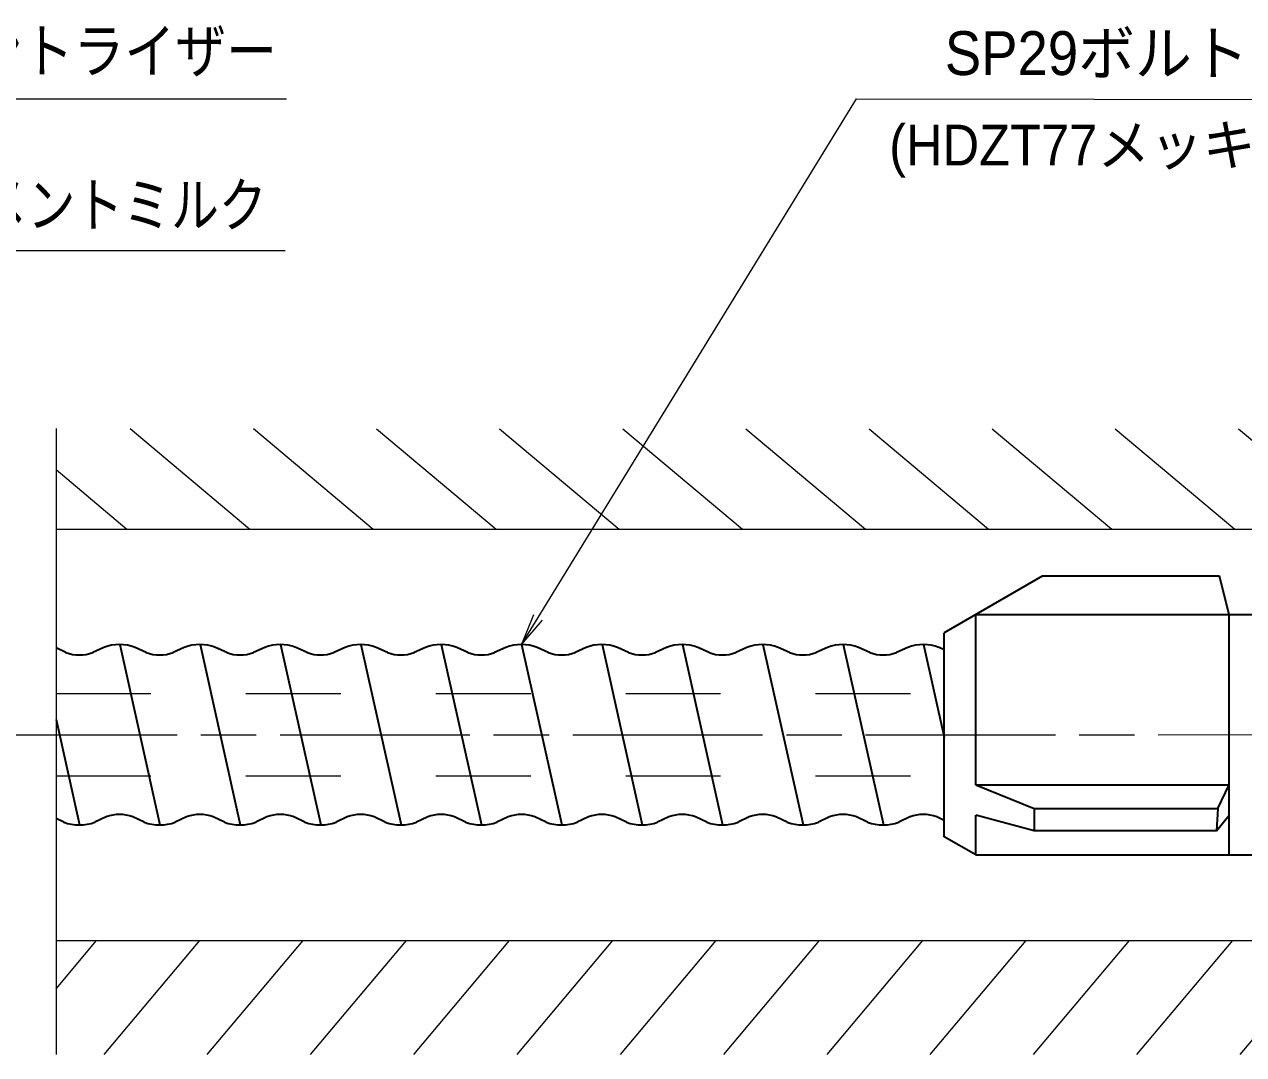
# Model space of a CAD drawing. Units: millimetres at full size, sheet at 1:2.5; details may follow other scales. Extents: x 2407 to 4087, y 1161 to 2364.
# Drawn here: x 3433 to 3625.6, y 1971.6 to 2134.3 of the extents above; entities that cross this region are included whole.
import ezdxf
from ezdxf.enums import TextEntityAlignment as Align

# ---------------------------------------------------------------- set-up
doc = ezdxf.new("R2010")
doc.units = ezdxf.units.MM
doc.header["$LTSCALE"] = 2.5
doc.linetypes.add('CHAIN', pattern=[18.5, 12, -1.5, 3.5, -1.5])
doc.linetypes.add('DASHED_SPACED', pattern=[12, 6, -6])
for name, color, linetype, lineweight in [('1外形線', 7, 'Continuous', 35), ('2細い実線', 3, 'Continuous', 20), ('3隠れ線', 2, 'DASHED_SPACED', 13), ('4中心線', 1, 'CHAIN', 15), ('6寸法線', 4, 'Continuous', 13)]:
    doc.layers.add(name, color=color, linetype=linetype, lineweight=lineweight)
doc.layers.add('9文字', color=7, linetype='Continuous')
doc.styles.add('ＭＳ Ｐゴシック', font='')
doc.styles.get('ＭＳ Ｐゴシック').set_extended_font_data('MS PGothic')

# ---------------------------------------------------------------- blocks, each defined once
blk = doc.blocks.new('open_arrow')
at = {"color": 0, "linetype": 'Continuous', "lineweight": -2}
blk.add_lwpolyline([(7.5, 1.25), (0, 0), (7.5, -1.25)], dxfattribs=at)

msp = doc.modelspace()

# ---------------------------------------------------------------- hatches: boundary and pattern name
at = {"layer": '2細い実線'}
h = msp.add_hatch(dxfattribs=at)
h.set_pattern_fill('USER', color=256, style=0, pattern_type=2)
h.set_pattern_definition([(140, (-1438.116, 2549.322), (-8.03485, -9.57556), [])])
h.paths.add_polyline_path([(3763.876, 2054.553), (3763.699, 2070.388), (3438.001, 2070.455), (3438.001, 2054.593)])
h = msp.add_hatch(dxfattribs=at)
h.set_pattern_fill('USER', color=256, style=0, pattern_type=2)
h.set_pattern_definition([(50, (-1438.116, 2549.322), (-9.57556, 8.03485), [])])
h.paths.add_polyline_path([(3438.001, 1989.593), (3438.001, 1971.572), (3764.631, 1971.565), (3764.172, 1989.618), (3755.412, 1989.617)])

# ---------------------------------------------------------------- linework, layer by layer
at = {"layer": '1外形線'}
for p, q in [((3593.81, 2047.155), (3578.33, 2038.217)), ((3621.83, 2047.155), (3593.81, 2047.155)), ((3623.33, 2041.104), (3621.83, 2047.155)), ((3583.33, 2041.104), (3627.33, 2041.104)), ((3583.33, 2014.191), (3583.33, 2041.104)), ((3623.33, 2003.104), (3623.33, 2041.104)), ((3578.33, 2005.99), (3578.33, 2038.217)), ((3448.063, 2036.347), (3454.413, 2007.847)), ((3460.763, 2036.347), (3467.113, 2007.847)), ((3473.463, 2036.347), (3479.813, 2007.847)), ((3486.163, 2036.347), (3492.513, 2007.847)), ((3498.863, 2036.347), (3505.213, 2007.847)), ((3511.563, 2036.347), (3517.913, 2007.847)), ((3524.263, 2036.347), (3530.613, 2007.847)), ((3536.963, 2036.347), (3543.313, 2007.847)), ((3549.663, 2036.347), (3556.013, 2007.847)), ((3562.363, 2036.347), (3568.713, 2007.847)), ((3575.063, 2036.347), (3578.326, 2021.705)), ((3439.565, 2035.082), (3438.001, 2035.804)), ((3439.565, 2035.082), (3438.001, 2035.804)), ((3439.565, 2035.082), (3438.001, 2035.804)), ((3439.565, 2035.082), (3438.001, 2035.804)), ((3445.563, 2035.898), (3443.794, 2035.082)), ((3445.563, 2035.898), (3443.794, 2035.082)), ((3445.563, 2035.898), (3443.794, 2035.082)), ((3452.265, 2035.082), (3450.496, 2035.898)), ((3452.265, 2035.082), (3450.496, 2035.898)), ((3452.265, 2035.082), (3450.496, 2035.898)), ((3452.265, 2035.082), (3450.496, 2035.898)), ((3458.263, 2035.898), (3456.494, 2035.082)), ((3458.263, 2035.898), (3456.494, 2035.082)), ((3458.263, 2035.898), (3456.494, 2035.082)), ((3464.965, 2035.082), (3463.196, 2035.898)), ((3464.965, 2035.082), (3463.196, 2035.898)), ((3464.965, 2035.082), (3463.196, 2035.898)), ((3464.965, 2035.082), (3463.196, 2035.898)), ((3470.963, 2035.898), (3469.194, 2035.082)), ((3470.963, 2035.898), (3469.194, 2035.082)), ((3470.963, 2035.898), (3469.194, 2035.082)), ((3477.665, 2035.082), (3475.896, 2035.898)), ((3477.665, 2035.082), (3475.896, 2035.898)), ((3477.665, 2035.082), (3475.896, 2035.898)), ((3477.665, 2035.082), (3475.896, 2035.898)), ((3483.663, 2035.898), (3481.894, 2035.082)), ((3483.663, 2035.898), (3481.894, 2035.082)), ((3483.663, 2035.898), (3481.894, 2035.082)), ((3490.365, 2035.082), (3488.596, 2035.898)), ((3490.365, 2035.082), (3488.596, 2035.898)), ((3490.365, 2035.082), (3488.596, 2035.898)), ((3490.365, 2035.082), (3488.596, 2035.898)), ((3496.363, 2035.898), (3494.594, 2035.082)), ((3496.363, 2035.898), (3494.594, 2035.082)), ((3496.363, 2035.898), (3494.594, 2035.082)), ((3503.065, 2035.082), (3501.296, 2035.898)), ((3503.065, 2035.082), (3501.296, 2035.898)), ((3503.065, 2035.082), (3501.296, 2035.898)), ((3503.065, 2035.082), (3501.296, 2035.898)), ((3509.063, 2035.898), (3507.294, 2035.082)), ((3509.063, 2035.898), (3507.294, 2035.082)), ((3509.063, 2035.898), (3507.294, 2035.082)), ((3515.765, 2035.082), (3513.996, 2035.898)), ((3515.765, 2035.082), (3513.996, 2035.898)), ((3515.765, 2035.082), (3513.996, 2035.898)), ((3515.765, 2035.082), (3513.996, 2035.898)), ((3521.763, 2035.898), (3519.994, 2035.082)), ((3521.763, 2035.898), (3519.994, 2035.082)), ((3521.763, 2035.898), (3519.994, 2035.082)), ((3528.465, 2035.082), (3526.696, 2035.898)), ((3528.465, 2035.082), (3526.696, 2035.898)), ((3528.465, 2035.082), (3526.696, 2035.898)), ((3528.465, 2035.082), (3526.696, 2035.898)), ((3534.463, 2035.898), (3532.694, 2035.082)), ((3534.463, 2035.898), (3532.694, 2035.082)), ((3534.463, 2035.898), (3532.694, 2035.082)), ((3541.165, 2035.082), (3539.396, 2035.898)), ((3541.165, 2035.082), (3539.396, 2035.898)), ((3541.165, 2035.082), (3539.396, 2035.898)), ((3547.163, 2035.898), (3545.394, 2035.082)), ((3547.163, 2035.898), (3545.394, 2035.082)), ((3553.865, 2035.082), (3552.097, 2035.898)), ((3559.863, 2035.898), (3558.094, 2035.082)), ((3566.565, 2035.082), (3564.797, 2035.898)), ((3572.563, 2035.898), (3570.794, 2035.082)), ((3578.33, 2035.514), (3577.497, 2035.898)), ((3438.001, 2024.507), (3441.713, 2007.847)), ((3583.33, 2014.191), (3623.33, 2014.191)), ((3583.33, 2014.191), (3592.518, 2010.436)), ((3621.562, 2010.436), (3623.33, 2014.191)), ((3445.915, 2009.112), (3444.146, 2008.296)), ((3451.913, 2008.296), (3450.144, 2009.112)), ((3458.615, 2009.112), (3456.846, 2008.296)), ((3464.613, 2008.296), (3462.844, 2009.112)), ((3471.315, 2009.112), (3469.546, 2008.296)), ((3477.313, 2008.296), (3475.544, 2009.112)), ((3484.015, 2009.112), (3482.246, 2008.296)), ((3490.013, 2008.296), (3488.244, 2009.112)), ((3496.715, 2009.112), (3494.946, 2008.296)), ((3502.713, 2008.296), (3500.944, 2009.112)), ((3509.415, 2009.112), (3507.646, 2008.296)), ((3509.415, 2009.112), (3507.646, 2008.296)), ((3515.413, 2008.296), (3513.644, 2009.112)), ((3515.413, 2008.296), (3513.644, 2009.112)), ((3522.115, 2009.112), (3520.346, 2008.296)), ((3522.115, 2009.112), (3520.346, 2008.296)), ((3528.113, 2008.296), (3526.344, 2009.112)), ((3528.113, 2008.296), (3526.344, 2009.112)), ((3534.815, 2009.112), (3533.046, 2008.296)), ((3534.815, 2009.112), (3533.046, 2008.296)), ((3534.815, 2009.112), (3533.046, 2008.296)), ((3540.813, 2008.296), (3539.044, 2009.112)), ((3540.813, 2008.296), (3539.044, 2009.112)), ((3547.515, 2009.112), (3545.746, 2008.296)), ((3553.513, 2008.296), (3551.744, 2009.112)), ((3560.215, 2009.112), (3558.447, 2008.296)), ((3566.213, 2008.296), (3564.444, 2009.112)), ((3572.915, 2009.112), (3571.147, 2008.296)), ((3578.322, 2008.569), (3577.144, 2009.112)), ((3583.33, 2003.104), (3583.33, 2009.386)), ((3592.518, 2006.903), (3583.33, 2009.386)), ((3592.518, 2010.436), (3621.562, 2010.436)), ((3592.518, 2010.436), (3592.518, 2006.903)), ((3621.562, 2010.436), (3621.329, 2006.903)), ((3621.329, 2006.903), (3623.33, 2009.406)), ((3439.213, 2008.296), (3438.001, 2008.855)), ((3583.33, 2003.104), (3578.33, 2005.99)), ((3621.329, 2006.903), (3592.518, 2006.903)), ((3583.33, 2003.104), (3627.33, 2003.104))]:
    msp.add_line(p, q, dxfattribs=at)
for centre, radius, start, end in [((3448.029, 2029.347), 7, 69.36613, 110.63387), ((3448.029, 2029.347), 7, 69.36613, 110.63387), ((3448.029, 2029.347), 7, 69.36613, 110.63387), ((3460.729, 2029.347), 7, 69.36613, 110.63387), ((3460.729, 2029.347), 7, 69.36613, 110.63387), ((3460.729, 2029.347), 7, 69.36613, 110.63387), ((3473.429, 2029.347), 7, 69.36613, 110.63387), ((3473.429, 2029.347), 7, 69.36613, 110.63387), ((3473.429, 2029.347), 7, 69.36613, 110.63387), ((3486.13, 2029.347), 7, 69.36613, 110.63387), ((3486.13, 2029.347), 7, 69.36613, 110.63387), ((3486.13, 2029.347), 7, 69.36613, 110.63387), ((3498.83, 2029.347), 7, 69.36613, 110.63387), ((3498.83, 2029.347), 7, 69.36613, 110.63387), ((3498.83, 2029.347), 7, 69.36613, 110.63387), ((3511.53, 2029.347), 7, 69.36613, 110.63387), ((3511.53, 2029.347), 7, 69.36613, 110.63387), ((3511.53, 2029.347), 7, 69.36613, 110.63387), ((3524.23, 2029.347), 7, 69.36613, 110.63387), ((3524.23, 2029.347), 7, 69.36613, 110.63387), ((3524.23, 2029.347), 7, 69.36613, 110.63387), ((3536.93, 2029.347), 7, 69.36613, 110.63387), ((3536.93, 2029.347), 7, 69.36613, 110.63387), ((3536.93, 2029.347), 7, 69.36613, 110.63387), ((3549.63, 2029.347), 7, 69.36613, 110.63387), ((3562.33, 2029.347), 7, 69.36613, 110.63387), ((3575.03, 2029.347), 7, 69.36613, 110.63387), ((3441.679, 2040.697), 6, 249.36789, 290.63395), ((3441.679, 2040.697), 6, 249.36789, 290.63395), ((3441.679, 2040.697), 6, 249.36789, 290.63395), ((3454.379, 2040.697), 6, 249.36789, 290.63395), ((3454.379, 2040.697), 6, 249.36789, 290.63395), ((3454.379, 2040.697), 6, 249.36789, 290.63395), ((3467.079, 2040.697), 6, 249.36789, 290.63395), ((3467.079, 2040.697), 6, 249.36789, 290.63395), ((3467.079, 2040.697), 6, 249.36789, 290.63395), ((3479.779, 2040.697), 6, 249.36789, 290.63395), ((3479.779, 2040.697), 6, 249.36789, 290.63395), ((3479.779, 2040.697), 6, 249.36789, 290.63395), ((3492.48, 2040.697), 6, 249.36789, 290.63395), ((3492.48, 2040.697), 6, 249.36789, 290.63395), ((3492.48, 2040.697), 6, 249.36789, 290.63395), ((3505.18, 2040.697), 6, 249.36789, 290.63395), ((3505.18, 2040.697), 6, 249.36789, 290.63395), ((3505.18, 2040.697), 6, 249.36789, 290.63395), ((3517.88, 2040.697), 6, 249.36789, 290.63395), ((3517.88, 2040.697), 6, 249.36789, 290.63395), ((3517.88, 2040.697), 6, 249.36789, 290.63395), ((3530.58, 2040.697), 6, 249.36789, 290.63395), ((3530.58, 2040.697), 6, 249.36789, 290.63395), ((3530.58, 2040.697), 6, 249.36789, 290.63395), ((3543.28, 2040.697), 6, 249.36789, 290.63395), ((3543.28, 2040.697), 6, 249.36789, 290.63395), ((3555.98, 2040.697), 6, 249.36789, 290.63395), ((3568.68, 2040.697), 6, 249.36789, 290.63395), ((3448.03, 2003.497), 6, 69.36605, 110.6363), ((3460.73, 2003.497), 6, 69.36605, 110.6363), ((3473.43, 2003.497), 6, 69.36605, 110.6363), ((3486.13, 2003.497), 6, 69.36605, 110.6363), ((3498.83, 2003.497), 6, 69.36605, 110.6363), ((3511.53, 2003.497), 6, 69.36605, 110.6363), ((3511.53, 2003.497), 6, 69.36605, 110.6363), ((3511.53, 2003.497), 6, 69.36605, 110.6363), ((3524.23, 2003.497), 6, 69.36605, 110.6363), ((3524.23, 2003.497), 6, 69.36605, 110.6363), ((3524.23, 2003.497), 6, 69.36605, 110.6363), ((3536.93, 2003.497), 6, 69.36605, 110.6363), ((3536.93, 2003.497), 6, 69.36605, 110.6363), ((3536.93, 2003.497), 6, 69.36605, 110.6363), ((3549.63, 2003.497), 6, 69.36605, 110.6363), ((3562.33, 2003.497), 6, 69.36605, 110.6363), ((3575.03, 2003.497), 6, 69.36605, 110.6363), ((3441.68, 2014.847), 7, 249.36613, 290.63387), ((3454.38, 2014.847), 7, 249.36613, 290.63387), ((3467.08, 2014.847), 7, 249.36613, 290.63387), ((3479.78, 2014.847), 7, 249.36613, 290.63387), ((3492.48, 2014.847), 7, 249.36613, 290.63387), ((3505.18, 2014.847), 7, 249.36613, 290.63387), ((3505.18, 2014.847), 7, 249.36613, 290.63387), ((3505.18, 2014.847), 7, 249.36613, 290.63387), ((3517.88, 2014.847), 7, 249.36613, 290.63387), ((3517.88, 2014.847), 7, 249.36613, 290.63387), ((3517.88, 2014.847), 7, 249.36613, 290.63387), ((3530.58, 2014.847), 7, 249.36613, 290.63387), ((3530.58, 2014.847), 7, 249.36613, 290.63387), ((3530.58, 2014.847), 7, 249.36613, 290.63387), ((3543.28, 2014.847), 7, 249.36613, 290.63387), ((3543.28, 2014.847), 7, 249.36613, 290.63387), ((3555.98, 2014.847), 7, 249.36613, 290.63387), ((3568.68, 2014.847), 7, 249.36613, 290.63387)]:
    msp.add_arc(centre, radius, start, end, dxfattribs=at)
at = {"layer": '2細い実線'}
for p, q in [((3438.001, 2070.455), (3438.001, 1971.572)), ((3438.001, 2054.593), (3763.876, 2054.553)), ((3438.001, 1989.593), (3764.172, 1989.618))]:
    msp.add_line(p, q, dxfattribs=at)
at = {"layer": '3隠れ線'}
for p, q in [((3438.001, 2028.598), (3578.33, 2028.596)), ((3438.001, 2015.597), (3578.33, 2015.597))]:
    msp.add_line(p, q, dxfattribs=at)
at = {"layer": '4中心線'}
msp.add_line((3427.137, 2022.092), (3773.436, 2022.119), dxfattribs=at)
at = {"layer": '6寸法線'}
for points in [[(3305.52, 2047.143), (3308.378, 2051.246), (3358.044, 2122.548), (3474.426, 2122.548)], [(3511.53, 2036.347), (3514.146, 2040.608), (3564.472, 2122.548), (3639.686, 2122.424)], [(3382.422, 2054.611), (3385.079, 2058.847), (3409.994, 2098.576), (3474.212, 2098.576)]]:
    msp.add_lwpolyline(points, dxfattribs=at)

# ---------------------------------------------------------------- block references
at = {"layer": '6寸法線', "xscale": 0.667, "yscale": 0.667, "rotation": 58.4}
msp.add_blockref('open_arrow', (3511.53, 2036.347), dxfattribs=at)

# ---------------------------------------------------------------- texts
at = {"layer": '9文字', "style": 'ＭＳ Ｐゴシック'}
for s, width, p in [('5.スクリューセントライザー', 0.85, (3472.901, 2130.15)), ('セメントミルク', 0.8, (3471.289, 2105.805))]:
    msp.add_text(s, height=6.928, dxfattribs=dict(at, width=width)).set_placement(p, align=Align.MIDDLE_RIGHT)
at = {"layer": '9文字', "style": 'ＭＳ Ｐゴシック', "width": 0.95}
for s, height, p in [('SP29ボルト', 6.928, (3578.418, 2124.227)), ('(HDZT77メッキ)', 6.433, (3569.632, 2110.103))]:
    msp.add_text(s, height=height, dxfattribs=at).set_placement(p, align=Align.BOTTOM_LEFT)

doc.saveas('drawing.dxf')
